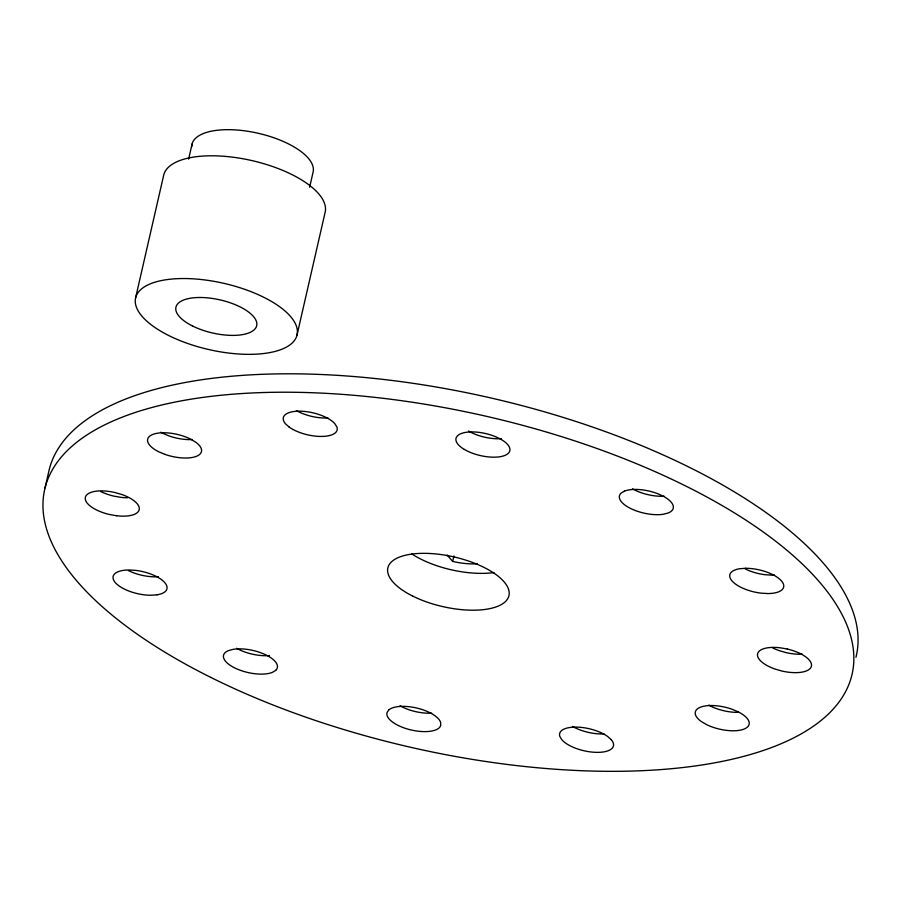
<?xml version="1.0" encoding="UTF-8"?>
<svg xmlns="http://www.w3.org/2000/svg" width="901" height="901" viewBox="0 0 901 901"><rect width="100%" height="100%" fill="white"/><g stroke="black" fill="none" stroke-linecap="round" stroke-linejoin="round"><path stroke-width="1.35" d="M45.05 487.869L49.262 469.466A414.145 169.771 12.9 0 1 494.03 398.692A414.145 169.771 12.9 0 1 855.95 657.257M135.646 297.657L163.757 174.918A82.824 33.956 12.9 0 1 252.708 160.772A82.824 33.956 12.9 0 1 325.092 212.478L296.981 335.217A82.824 33.956 12.9 0 1 168.802 335.566A82.824 33.956 12.9 0 1 183.151 278.533A82.824 33.956 12.9 0 1 296.981 335.217M188.624 159.083L192.071 144.025M309.629 187.25L313.075 172.192A62.124 25.465 12.9 0 0 255.625 132.706A62.124 25.465 12.9 0 0 191.755 146.683M477.44 563.778A41.412 16.973 12.9 0 1 452.685 561.413L453.935 555.962M158.317 576.617L155.321 576.843A27.604 11.319 12.9 0 1 128.426 570.581M708.884 705.1L710.596 706.114A27.604 11.319 12.9 0 0 737.491 712.376M447.121 555.061L452.685 561.413M493.973 572.563A62.124 25.465 12.9 0 1 411.712 553.867M604.075 733.898A27.604 11.319 12.9 0 1 572.518 726.397M431.658 713.142A27.604 11.319 12.9 0 1 400.055 705.787M269.433 655.545A27.604 11.319 12.9 0 1 236.614 648.281M127.548 497.746A27.604 11.319 12.9 0 1 120.779 497.341L113.729 496.091A27.604 11.319 12.9 0 1 100.653 491.484M192.352 439.542A27.604 11.319 12.9 0 1 169.151 435.971L162.946 433.358A27.604 11.319 12.9 0 1 160.75 432.187M328.009 417.963A27.604 11.319 12.9 0 1 296.406 410.597M501.305 438.652A27.604 11.319 12.9 0 1 468.565 431.038M664.127 496.203A27.604 11.319 12.9 0 1 632.525 488.849M774.522 575.075A27.604 11.319 12.9 0 1 772.011 575.153L765.242 574.737A27.604 11.319 12.9 0 1 745.116 568.891M802.295 654.171A27.604 11.319 12.9 0 1 785.965 652.583L779.095 650.59A27.604 11.319 12.9 0 1 772.889 647.988M388.613 710.101L386.98 712.736A27.604 11.319 12.9 0 0 411.115 729.968A27.604 11.319 12.9 0 0 440.758 725.249L440.566 722.197A27.604 11.319 12.9 0 0 416.634 708.017A27.604 11.319 12.9 0 0 388.613 710.101M275.695 670.378L272.35 672.394A27.604 11.319 12.9 0 1 234.598 667.866A27.604 11.319 12.9 0 1 228.527 650.578L233.382 649.294A27.604 11.319 12.9 0 1 266.279 655.106A27.604 11.319 12.9 0 1 275.695 670.378M624.438 491.146L621.082 493.162A27.604 11.319 12.9 0 0 630.509 508.434A27.604 11.319 12.9 0 0 663.406 514.246L668.249 512.962A27.604 11.319 12.9 0 0 662.179 495.674A27.604 11.319 12.9 0 0 624.438 491.146M157.112 594.806L151.098 595.257A27.604 11.319 12.9 0 1 115.373 582.688A27.604 11.319 12.9 0 1 128.989 569.984L135.758 570.389A27.604 11.319 12.9 0 1 164.714 582.553A27.604 11.319 12.9 0 1 157.112 594.806M745.679 568.283L739.676 568.734A27.604 11.319 12.9 0 0 732.074 580.987A27.604 11.319 12.9 0 0 761.03 593.151L767.787 593.556A27.604 11.319 12.9 0 0 781.404 580.852A27.604 11.319 12.9 0 0 745.679 568.283M116.567 515.744L109.517 514.505A27.604 11.319 12.9 0 1 85.381 497.262A27.604 11.319 12.9 0 1 115.035 492.543L121.905 494.536A27.604 11.319 12.9 0 1 139.159 509.786A27.604 11.319 12.9 0 1 116.567 515.744M787.271 649.035L780.221 647.796A27.604 11.319 12.9 0 0 757.617 653.754A27.604 11.319 12.9 0 0 774.883 669.004L781.753 670.997A27.604 11.319 12.9 0 0 811.396 666.278A27.604 11.319 12.9 0 0 787.271 649.035M164.939 454.374L158.722 451.773A27.604 11.319 12.9 0 1 152.663 434.485A27.604 11.319 12.9 0 1 190.404 439.012L195.528 442.053A27.604 11.319 12.9 0 1 196.474 456.3A27.604 11.319 12.9 0 1 164.939 454.374M738.054 711.767L731.849 709.166A27.604 11.319 12.9 0 0 700.314 707.24A27.604 11.319 12.9 0 0 701.248 721.487L706.384 724.528A27.604 11.319 12.9 0 0 744.125 729.055A27.604 11.319 12.9 0 0 738.054 711.767M289.255 427.142L285.561 423.875A27.604 11.319 12.9 0 1 299.177 411.171A27.604 11.319 12.9 0 1 334.89 423.74L336.918 427.018A27.604 11.319 12.9 0 1 321.274 436.444A27.604 11.319 12.9 0 1 289.255 427.142M611.351 739.811L607.713 736.534A27.604 11.319 12.9 0 0 575.784 727.096A27.604 11.319 12.9 0 0 559.825 736.387L561.762 739.653A27.604 11.319 12.9 0 0 597.329 752.369A27.604 11.319 12.9 0 0 611.351 739.811M210.845 677.428A414.145 169.771 12.9 0 0 851.738 675.671A414.145 169.771 12.9 0 0 282.587 392.217A414.145 169.771 12.9 0 0 210.845 677.428M412.759 596.113A62.124 25.465 12.9 0 0 508.896 595.854A62.124 25.465 12.9 0 0 423.526 553.338A62.124 25.465 12.9 0 0 412.759 596.113M192.555 326.004A41.412 16.973 12.9 0 0 256.65 325.824A41.412 16.973 12.9 0 0 199.74 297.488A41.412 16.973 12.9 0 0 192.555 326.004M464.353 449.441A27.604 11.319 12.9 0 0 509.211 452.189A27.604 11.319 12.9 0 0 475.176 432.007A27.604 11.319 12.9 0 0 464.353 449.441"/></g></svg>
